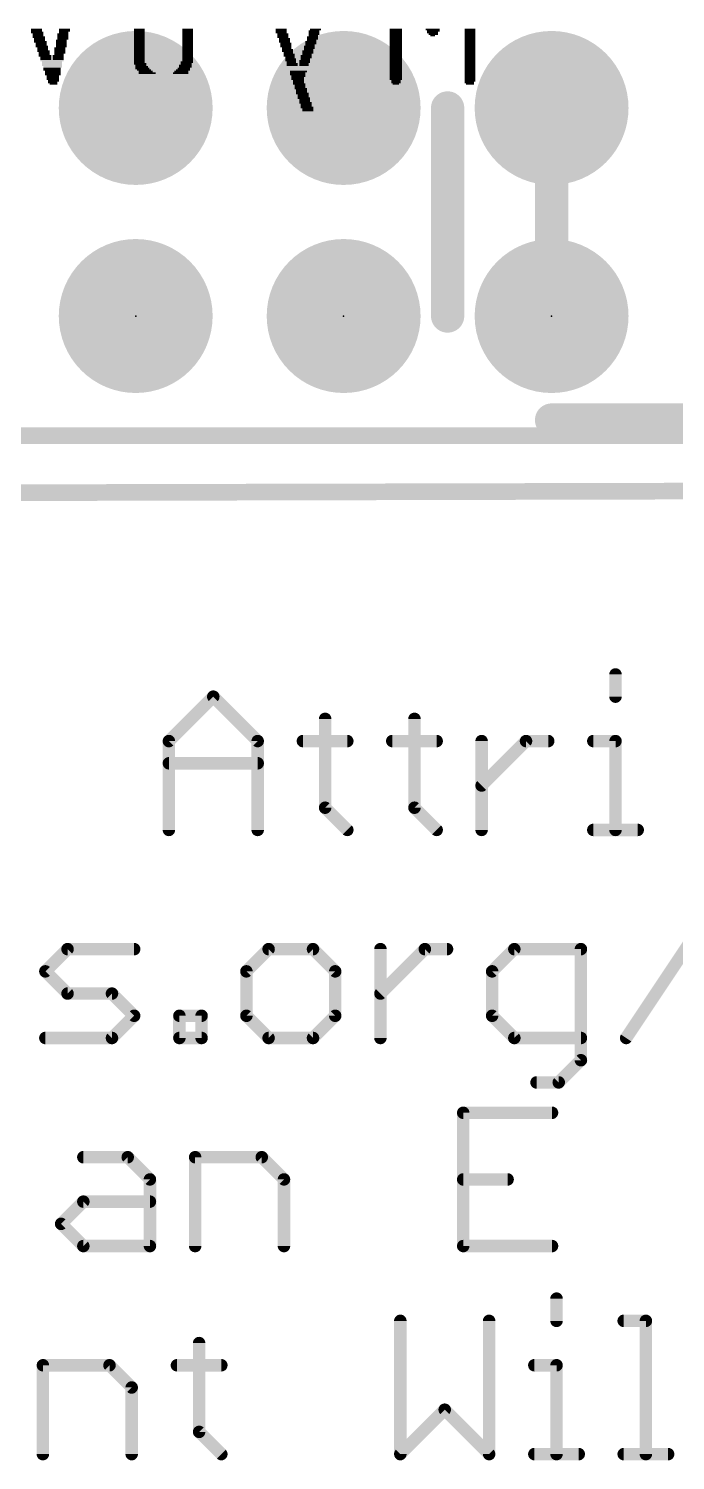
# Model space of a CAD drawing. Extents: x -53 to 60, y -23 to 11.
# Drawn here: x 1.23 to 9.13, y -22.86 to -5.38 of the extents above; entities that cross this region are included whole.
import ezdxf

# ---------------------------------------------------------------- set-up
doc = ezdxf.new("R2010")
doc.units = 0
for name, color, linetype in [('1', 12, 'CONTINUOUS'), ('16', 132, 'CONTINUOUS'), ('17', 110, 'CONTINUOUS'), ('20', 53, 'CONTINUOUS'), ('21', 53, 'CONTINUOUS'), ('22', 53, 'CONTINUOUS'), ('23', 53, 'CONTINUOUS'), ('51', 253, 'CONTINUOUS')]:
    doc.layers.add(name, color=color, linetype=linetype)

# ---------------------------------------------------------------- blocks, each defined once
blk = doc.blocks.new('RECT')
blk.add_solid([(-0.5, -0.5), (0.5, -0.5), (-0.5, 0.5), (0.5, 0.5)])
blk = doc.blocks.new('ROUNDP')
at = {"const_width": 0.5}
blk.add_lwpolyline([(0, -0.25, 1), (0, 0.25, 1), (0, -0.25)], format="xyb", dxfattribs=at)

msp = doc.modelspace()

# ---------------------------------------------------------------- linework, layer by layer
at = {"layer": '1'}
for points, const_width in [([(7.62, -6.35), (7.62, -8.89)], 0.4064), ([(-26.3525, -11.1125), (26.797, -10.9855)], 0.2032)]:
    msp.add_lwpolyline(points, dxfattribs=dict(at, const_width=const_width))
at = {"layer": '1', "const_width": 0.2032}
for points in [[(7.7216, -6.35, 1), (7.5184, -6.35)], [(7.5184, -8.89, 1), (7.7216, -8.89)]]:
    msp.add_lwpolyline(points, format="xyb", dxfattribs=at)
at = {"layer": '16', "const_width": 0.2032}
msp.add_lwpolyline([(-26.3525, -10.3505), (26.797, -10.3505)], dxfattribs=at)
at = {"layer": '20', "const_width": 0.2032}
msp.add_lwpolyline([(-18.2245, -10.3505), (18.2245, -10.3505)], dxfattribs=at)
at = {"layer": '21', "const_width": 0.4064}
for points in [[(6.35, -8.89), (6.35, -6.35)], [(12.7, -10.16), (7.62, -10.16)]]:
    msp.add_lwpolyline(points, dxfattribs=at)
at = {"layer": '21', "const_width": 0.2032}
for points in [[(6.4516, -6.35, 1), (6.2484, -6.35)], [(6.2484, -8.89, 1), (6.4516, -8.89)], [(7.62, -10.0584, 1), (7.62, -10.2616)]]:
    msp.add_lwpolyline(points, format="xyb", dxfattribs=at)
at = {"layer": '22', "const_width": 0.4064}
for points in [[(6.35, -6.35), (6.35, -8.89)], [(7.62, -10.16), (12.7, -10.16)]]:
    msp.add_lwpolyline(points, dxfattribs=at)
at = {"layer": '22', "const_width": 0.2032}
for points in [[(6.4516, -6.35, 1), (6.2484, -6.35)], [(6.2484, -8.89, 1), (6.4516, -8.89)], [(7.62, -10.0584, 1), (7.62, -10.2616)]]:
    msp.add_lwpolyline(points, format="xyb", dxfattribs=at)
at = {"layer": '23'}
for p in [(2.54, -8.89), (5.08, -8.89), (7.62, -8.89)]:
    msp.add_point(p, dxfattribs=at)
at = {"layer": '51', "const_width": 0.1524}
for points in [[(8.4007, -13.2656), (8.4007, -13.5368)], [(2.9452, -14.0791), (3.4876, -13.5368)], [(3.4876, -13.5368), (4.0299, -14.0791)], [(4.8536, -13.808), (4.8536, -14.8926)], [(5.945, -13.808), (5.945, -14.8926)], [(2.9452, -15.1638), (2.9452, -14.0791)], [(4.0299, -14.0791), (4.0299, -15.1638)], [(4.5824, -14.0791), (5.1247, -14.0791)], [(5.6738, -14.0791), (6.2162, -14.0791)], [(6.7653, -15.1638), (6.7653, -14.0791)], [(6.7653, -14.6215), (7.3076, -14.0791)], [(7.3076, -14.0791), (7.5788, -14.0791)], [(8.1296, -14.0791), (8.4007, -14.0791)], [(8.4007, -14.0791), (8.4007, -15.1638)], [(2.9452, -14.3503), (4.0299, -14.3503)], [(4.8536, -14.8926), (5.1247, -15.1638)], [(5.945, -14.8926), (6.2162, -15.1638)], [(8.1296, -15.1638), (8.6719, -15.1638)], [(8.5308, -17.7038), (9.6155, -16.0768)], [(1.4365, -16.8903), (1.7076, -16.6191)], [(1.7076, -16.6191), (2.5211, -16.6191)], [(4.1634, -16.6191), (3.8922, -16.8903)], [(4.7057, -16.6191), (4.1634, -16.6191)], [(4.9769, -16.8903), (4.7057, -16.6191)], [(5.5294, -17.7038), (5.5294, -16.6191)], [(5.5294, -17.1615), (6.0717, -16.6191)], [(6.0717, -16.6191), (6.3429, -16.6191)], [(7.1648, -16.6191), (6.8937, -16.8903)], [(7.9783, -16.6191), (7.1648, -16.6191)], [(7.9783, -17.975), (7.9783, -16.6191)], [(1.7076, -17.1615), (1.4365, -16.8903)], [(3.8922, -16.8903), (3.8922, -17.4326)], [(4.9769, -17.4326), (4.9769, -16.8903)], [(6.8937, -16.8903), (6.8937, -17.4326)], [(2.25, -17.1615), (1.7076, -17.1615)], [(2.5211, -17.4326), (2.25, -17.1615)], [(2.25, -17.7038), (2.5211, -17.4326)], [(3.0736, -17.7038), (3.0736, -17.4326)], [(3.0736, -17.4326), (3.3448, -17.4326)], [(3.3448, -17.4326), (3.3448, -17.7038)], [(3.8922, -17.4326), (4.1634, -17.7038)], [(4.7057, -17.7038), (4.9769, -17.4326)], [(6.8937, -17.4326), (7.1648, -17.7038)], [(1.4365, -17.7038), (2.25, -17.7038)], [(3.3448, -17.7038), (3.0736, -17.7038)], [(4.1634, -17.7038), (4.7057, -17.7038)], [(7.1648, -17.7038), (7.9783, -17.7038)], [(7.7072, -18.2461), (7.9783, -17.975)], [(7.436, -18.2461), (7.7072, -18.2461)], [(7.6252, -18.6168), (6.5406, -18.6168)], [(6.5406, -18.6168), (6.5406, -20.2438)], [(1.9003, -19.1591), (2.4426, -19.1591)], [(2.4426, -19.1591), (2.7138, -19.4303)], [(3.2662, -20.2438), (3.2662, -19.1591)], [(3.2662, -19.1591), (4.0797, -19.1591)], [(4.0797, -19.1591), (4.3509, -19.4303)], [(2.7138, -19.4303), (2.7138, -20.2438)], [(4.3509, -19.4303), (4.3509, -20.2438)], [(6.5406, -19.4303), (7.0829, -19.4303)], [(1.6291, -19.9726), (1.9003, -19.7015)], [(1.9003, -19.7015), (2.7138, -19.7015)], [(1.9003, -20.2438), (1.6291, -19.9726)], [(2.7138, -20.2438), (1.9003, -20.2438)], [(6.5406, -20.2438), (7.6252, -20.2438)], [(7.6805, -20.8856), (7.6805, -21.1568)], [(5.7721, -21.1568), (5.7721, -22.7838)], [(6.8568, -22.7838), (6.8568, -21.1568)], [(8.5007, -21.1568), (8.7719, -21.1568)], [(8.7719, -21.1568), (8.7719, -22.7838)], [(3.3147, -21.428), (3.3147, -22.5126)], [(1.4064, -22.7838), (1.4064, -21.6991)], [(1.4064, -21.6991), (2.2199, -21.6991)], [(2.2199, -21.6991), (2.491, -21.9703)], [(3.0435, -21.6991), (3.5859, -21.6991)], [(7.4093, -21.6991), (7.6805, -21.6991)], [(7.6805, -21.6991), (7.6805, -22.7838)], [(2.491, -21.9703), (2.491, -22.7838)], [(5.7721, -22.7838), (6.3145, -22.2415)], [(6.3145, -22.2415), (6.8568, -22.7838)], [(3.3147, -22.5126), (3.5859, -22.7838)], [(7.4093, -22.7838), (7.9516, -22.7838)], [(8.5007, -22.7838), (9.0431, -22.7838)]]:
    msp.add_lwpolyline(points, dxfattribs=at)
at = {"layer": '51', "const_width": 0.0762}
for points in [[(8.4388, -13.2656, 1), (8.3626, -13.2656)], [(3.5145, -13.5099, 1), (3.4606, -13.5638)], [(3.5145, -13.5638, 1), (3.4606, -13.5099)], [(8.3626, -13.5368, 1), (8.4388, -13.5368)], [(4.8917, -13.808, 1), (4.8155, -13.808)], [(5.9831, -13.808, 1), (5.9069, -13.808)], [(2.9833, -14.0791, 1), (2.9071, -14.0791)], [(2.9183, -14.0522, 1), (2.9722, -14.1061)], [(4.068, -14.0791, 1), (3.9918, -14.0791)], [(4.0029, -14.1061, 1), (4.0568, -14.0522)], [(4.5824, -14.041, 1), (4.5824, -14.1172)], [(5.1247, -14.1172, 1), (5.1247, -14.041)], [(5.6738, -14.041, 1), (5.6738, -14.1172)], [(6.2162, -14.1172, 1), (6.2162, -14.041)], [(6.8034, -14.0791, 1), (6.7272, -14.0791)], [(7.3076, -14.041, 1), (7.3076, -14.1172)], [(7.3345, -14.1061, 1), (7.2806, -14.0522)], [(7.5788, -14.1172, 1), (7.5788, -14.041)], [(8.1296, -14.041, 1), (8.1296, -14.1172)], [(8.4388, -14.0791, 1), (8.3626, -14.0791)], [(8.4007, -14.1172, 1), (8.4007, -14.041)], [(2.9452, -14.3122, 1), (2.9452, -14.3884)], [(4.0299, -14.3884, 1), (4.0299, -14.3122)], [(6.7383, -14.5945, 1), (6.7922, -14.6484)], [(4.8805, -14.8657, 1), (4.8266, -14.9196)], [(4.8155, -14.8926, 1), (4.8917, -14.8926)], [(5.9719, -14.8657, 1), (5.918, -14.9196)], [(5.9069, -14.8926, 1), (5.9831, -14.8926)], [(2.9071, -15.1638, 1), (2.9833, -15.1638)], [(3.9918, -15.1638, 1), (4.068, -15.1638)], [(5.0978, -15.1907, 1), (5.1517, -15.1369)], [(6.1892, -15.1907, 1), (6.2431, -15.1369)], [(6.7272, -15.1638, 1), (6.8034, -15.1638)], [(8.1296, -15.1257, 1), (8.1296, -15.2019)], [(8.3626, -15.1638, 1), (8.4388, -15.1638)], [(8.6719, -15.2019, 1), (8.6719, -15.1257)], [(1.7076, -16.581, 1), (1.7076, -16.6572)], [(1.7346, -16.6461, 1), (1.6807, -16.5922)], [(2.5211, -16.6572, 1), (2.5211, -16.581)], [(4.1634, -16.581, 1), (4.1634, -16.6572)], [(4.1903, -16.6461, 1), (4.1364, -16.5922)], [(4.7327, -16.5922, 1), (4.6788, -16.6461)], [(4.7057, -16.6572, 1), (4.7057, -16.581)], [(5.5675, -16.6191, 1), (5.4913, -16.6191)], [(6.0717, -16.581, 1), (6.0717, -16.6572)], [(6.0986, -16.6461, 1), (6.0448, -16.5922)], [(6.3429, -16.6572, 1), (6.3429, -16.581)], [(7.1648, -16.581, 1), (7.1648, -16.6572)], [(7.1918, -16.6461, 1), (7.1379, -16.5922)], [(8.0164, -16.6191, 1), (7.9402, -16.6191)], [(7.9783, -16.6572, 1), (7.9783, -16.581)], [(1.4634, -16.8634, 1), (1.4095, -16.9172)], [(1.4095, -16.8634, 1), (1.4634, -16.9172)], [(3.9303, -16.8903, 1), (3.8541, -16.8903)], [(3.8653, -16.8634, 1), (3.9192, -16.9172)], [(5.015, -16.8903, 1), (4.9388, -16.8903)], [(4.9499, -16.9172, 1), (5.0038, -16.8634)], [(6.9318, -16.8903, 1), (6.8556, -16.8903)], [(6.8667, -16.8634, 1), (6.9206, -16.9172)], [(1.7076, -17.1234, 1), (1.7076, -17.1996)], [(1.6807, -17.1884, 1), (1.7346, -17.1345)], [(2.2769, -17.1345, 1), (2.223, -17.1884)], [(2.25, -17.1996, 1), (2.25, -17.1234)], [(5.5024, -17.1345, 1), (5.5563, -17.1884)], [(2.5481, -17.4596, 1), (2.4942, -17.4057)], [(2.4942, -17.4596, 1), (2.5481, -17.4057)], [(3.1117, -17.4326, 1), (3.0355, -17.4326)], [(3.0736, -17.3945, 1), (3.0736, -17.4707)], [(3.3829, -17.4326, 1), (3.3067, -17.4326)], [(3.3448, -17.4707, 1), (3.3448, -17.3945)], [(3.9192, -17.4057, 1), (3.8653, -17.4596)], [(3.8541, -17.4326, 1), (3.9303, -17.4326)], [(4.9388, -17.4326, 1), (5.015, -17.4326)], [(5.0038, -17.4596, 1), (4.9499, -17.4057)], [(6.9206, -17.4057, 1), (6.8667, -17.4596)], [(6.8556, -17.4326, 1), (6.9318, -17.4326)], [(1.4365, -17.6657, 1), (1.4365, -17.7419)], [(2.223, -17.6769, 1), (2.2769, -17.7307)], [(2.25, -17.7419, 1), (2.25, -17.6657)], [(3.0736, -17.6657, 1), (3.0736, -17.7419)], [(3.3448, -17.7419, 1), (3.3448, -17.6657)], [(4.1634, -17.6657, 1), (4.1634, -17.7419)], [(4.1364, -17.7307, 1), (4.1903, -17.6769)], [(4.6788, -17.6769, 1), (4.7326, -17.7307)], [(4.7057, -17.7419, 1), (4.7057, -17.6657)], [(7.1648, -17.6657, 1), (7.1648, -17.7419)], [(7.1379, -17.7307, 1), (7.1918, -17.6769)], [(7.9783, -17.7419, 1), (7.9783, -17.6657)], [(8.4991, -17.6827, 1), (8.5625, -17.7249)], [(3.0355, -17.7038, 1), (3.1117, -17.7038)], [(3.3067, -17.7038, 1), (3.3829, -17.7038)], [(5.4913, -17.7038, 1), (5.5675, -17.7038)], [(7.9402, -17.975, 1), (8.0164, -17.975)], [(8.0053, -18.0019, 1), (7.9514, -17.948)], [(7.436, -18.208, 1), (7.436, -18.2842)], [(7.7072, -18.2842, 1), (7.7072, -18.208)], [(7.6802, -18.2192, 1), (7.7341, -18.2731)], [(6.5406, -18.5787, 1), (6.5406, -18.6549)], [(6.5787, -18.6168, 1), (6.5025, -18.6168)], [(7.6252, -18.6549, 1), (7.6252, -18.5787)], [(1.9003, -19.121, 1), (1.9003, -19.1972)], [(2.4695, -19.1322, 1), (2.4156, -19.1861)], [(2.4426, -19.1972, 1), (2.4426, -19.121)], [(3.3043, -19.1591, 1), (3.2281, -19.1591)], [(3.2662, -19.121, 1), (3.2662, -19.1972)], [(4.1067, -19.1322, 1), (4.0528, -19.1861)], [(4.0797, -19.1972, 1), (4.0797, -19.121)], [(2.7519, -19.4303, 1), (2.6757, -19.4303)], [(2.6868, -19.4572, 1), (2.7407, -19.4034)], [(4.389, -19.4303, 1), (4.3128, -19.4303)], [(4.324, -19.4572, 1), (4.3778, -19.4034)], [(6.5406, -19.3922, 1), (6.5406, -19.4684)], [(7.0829, -19.4684, 1), (7.0829, -19.3922)], [(1.9003, -19.6634, 1), (1.9003, -19.7396)], [(1.9272, -19.7284, 1), (1.8733, -19.6745)], [(2.7138, -19.7396, 1), (2.7138, -19.6634)], [(1.656, -19.9457, 1), (1.6021, -19.9996)], [(1.6021, -19.9457, 1), (1.656, -19.9996)], [(1.9003, -20.2057, 1), (1.9003, -20.2819)], [(1.8733, -20.2707, 1), (1.9272, -20.2169)], [(2.6757, -20.2438, 1), (2.7519, -20.2438)], [(2.7138, -20.2819, 1), (2.7138, -20.2057)], [(3.2281, -20.2438, 1), (3.3043, -20.2438)], [(4.3128, -20.2438, 1), (4.389, -20.2438)], [(6.5406, -20.2057, 1), (6.5406, -20.2819)], [(6.5025, -20.2438, 1), (6.5787, -20.2438)], [(7.6252, -20.2819, 1), (7.6252, -20.2057)], [(7.7186, -20.8856, 1), (7.6424, -20.8856)], [(5.8102, -21.1568, 1), (5.734, -21.1568)], [(6.8949, -21.1568, 1), (6.8187, -21.1568)], [(7.6424, -21.1568, 1), (7.7186, -21.1568)], [(8.5007, -21.1187, 1), (8.5007, -21.1949)], [(8.81, -21.1568, 1), (8.7338, -21.1568)], [(8.7719, -21.1949, 1), (8.7719, -21.1187)], [(3.3528, -21.428, 1), (3.2766, -21.428)], [(1.4445, -21.6991, 1), (1.3683, -21.6991)], [(1.4064, -21.661, 1), (1.4064, -21.7372)], [(2.2468, -21.6722, 1), (2.1929, -21.7261)], [(2.2199, -21.7372, 1), (2.2199, -21.661)], [(3.0435, -21.661, 1), (3.0435, -21.7372)], [(3.5859, -21.7372, 1), (3.5859, -21.661)], [(7.4093, -21.661, 1), (7.4093, -21.7372)], [(7.7186, -21.6991, 1), (7.6424, -21.6991)], [(7.6805, -21.7372, 1), (7.6805, -21.661)], [(2.5291, -21.9703, 1), (2.4529, -21.9703)], [(2.4641, -21.9972, 1), (2.518, -21.9434)], [(6.3414, -22.2145, 1), (6.2875, -22.2684)], [(6.3414, -22.2684, 1), (6.2875, -22.2145)], [(3.3416, -22.4857, 1), (3.2878, -22.5396)], [(3.2766, -22.5126, 1), (3.3528, -22.5126)], [(3.5589, -22.8107, 1), (3.6128, -22.7569)], [(5.7452, -22.7569, 1), (5.7991, -22.8107)], [(6.8299, -22.8107, 1), (6.8837, -22.7569)], [(7.4093, -22.7457, 1), (7.4093, -22.8219)], [(7.9516, -22.8219, 1), (7.9516, -22.7457)], [(8.5007, -22.7457, 1), (8.5007, -22.8219)], [(9.0431, -22.8219, 1), (9.0431, -22.7457)], [(1.3683, -22.7838, 1), (1.4445, -22.7838)], [(2.4529, -22.7838, 1), (2.5291, -22.7838)], [(5.734, -22.7838, 1), (5.8102, -22.7838)], [(6.8187, -22.7838, 1), (6.8949, -22.7838)], [(7.6424, -22.7838, 1), (7.7186, -22.7838)], [(8.7338, -22.7838, 1), (8.81, -22.7838)]]:
    msp.add_lwpolyline(points, format="xyb", dxfattribs=at)

# ---------------------------------------------------------------- block references
at = {"layer": '17', "xscale": 1.8796, "yscale": 1.8796, "rotation": 180}
for p in [(2.54, -6.35), (2.54, -6.35), (5.08, -6.35), (5.08, -6.35), (7.62, -6.35), (7.62, -6.35), (2.54, -8.89), (2.54, -8.89), (5.08, -8.89), (5.08, -8.89), (7.62, -8.89), (7.62, -8.89)]:
    msp.add_blockref('ROUNDP', p, dxfattribs=at)
at = {"layer": '22', "yscale": 0.0191, "rotation": 180}
for p, xscale in [((1.3272, -5.3912), 0.1333), ((1.3272, -5.4102), 0.1333), ((1.6701, -5.3912), 0.1333), ((1.6701, -5.4102), 0.1333), ((2.5844, -5.3912), 0.1333), ((2.5844, -5.4102), 0.1333), ((3.175, -5.3912), 0.1333), ((3.175, -5.4102), 0.1333), ((4.318, -5.3912), 0.1333), ((4.318, -5.4102), 0.1333), ((4.718, -5.4102), 0.1333), ((4.7371, -5.3912), 0.1333), ((5.7182, -5.3912), 0.1524), ((5.7182, -5.4102), 0.1524), ((6.1659, -5.3912), 0.1715), ((6.1754, -5.4102), 0.1524), ((6.6231, -5.3912), 0.1333), ((6.6231, -5.4102), 0.1333), ((1.3367, -5.4293), 0.1524), ((1.3462, -5.4483), 0.1333), ((1.3462, -5.4674), 0.1333), ((1.3557, -5.4864), 0.1524), ((1.3653, -5.5055), 0.1333), ((1.3653, -5.5245), 0.1333), ((1.3748, -5.5436), 0.1524), ((1.3843, -5.5626), 0.1333), ((1.3843, -5.5817), 0.1333), ((1.3938, -5.6007), 0.1524), ((1.632, -5.5245), 0.1333), ((1.632, -5.5436), 0.1333), ((1.632, -5.5626), 0.1333), ((1.632, -5.5817), 0.1333), ((1.632, -5.6007), 0.1333), ((1.651, -5.4483), 0.1333), ((1.651, -5.4674), 0.1333), ((1.651, -5.4864), 0.1333), ((1.651, -5.5055), 0.1333), ((1.6605, -5.4293), 0.1143), ((2.5844, -5.4293), 0.1333), ((2.5844, -5.4483), 0.1333), ((2.5844, -5.4674), 0.1333), ((2.5844, -5.4864), 0.1333), ((2.5844, -5.5055), 0.1333), ((2.5844, -5.5245), 0.1333), ((2.5844, -5.5436), 0.1333), ((2.5844, -5.5626), 0.1333), ((2.5844, -5.5817), 0.1333), ((2.5844, -5.6007), 0.1333), ((3.175, -5.4293), 0.1333), ((3.175, -5.4483), 0.1333), ((3.175, -5.4674), 0.1333), ((3.175, -5.4864), 0.1333), ((3.175, -5.5055), 0.1333), ((3.175, -5.5245), 0.1333), ((3.175, -5.5436), 0.1333), ((3.175, -5.5626), 0.1333), ((3.175, -5.5817), 0.1333), ((3.175, -5.6007), 0.1333), ((4.318, -5.4293), 0.1333), ((4.3371, -5.4483), 0.1333), ((4.3371, -5.4674), 0.1333), ((4.3371, -5.4864), 0.1333), ((4.3561, -5.5055), 0.1333), ((4.3561, -5.5245), 0.1333), ((4.3561, -5.5436), 0.1333), ((4.3752, -5.5626), 0.1333), ((4.3752, -5.5817), 0.1333), ((4.3752, -5.6007), 0.1333), ((4.6609, -5.6007), 0.1333), ((4.6799, -5.5436), 0.1333), ((4.6799, -5.5626), 0.1333), ((4.6704, -5.5817), 0.1143), ((4.699, -5.4864), 0.1333), ((4.699, -5.5055), 0.1333), ((4.6895, -5.5245), 0.1143), ((4.718, -5.4293), 0.1333), ((4.718, -5.4483), 0.1333), ((4.7085, -5.4674), 0.1143), ((5.7182, -5.4293), 0.1524), ((5.7182, -5.4483), 0.1524), ((5.7182, -5.4674), 0.1524), ((5.7182, -5.4864), 0.1524), ((5.7182, -5.5055), 0.1524), ((5.7182, -5.5245), 0.1524), ((5.7182, -5.5436), 0.1524), ((5.7182, -5.5626), 0.1524), ((5.7182, -5.5817), 0.1524), ((5.7182, -5.6007), 0.1524), ((6.1659, -5.4293), 0.1333), ((6.1754, -5.4483), 0.1143), ((6.1659, -5.4674), 0.0571), ((6.6231, -5.4293), 0.1333), ((6.6231, -5.4483), 0.1333), ((6.6231, -5.4674), 0.1333), ((6.6231, -5.4864), 0.1333), ((6.6231, -5.5055), 0.1333), ((6.6231, -5.5245), 0.1333), ((6.6231, -5.5436), 0.1333), ((6.6231, -5.5626), 0.1333), ((6.6231, -5.5817), 0.1333), ((6.6231, -5.6007), 0.1333), ((1.4034, -5.6198), 0.1333), ((1.4034, -5.6388), 0.1333), ((1.4129, -5.6579), 0.1524), ((1.4319, -5.715), 0.1524), ((1.4224, -5.6769), 0.1333), ((1.4224, -5.6959), 0.1333), ((1.4415, -5.734), 0.1333), ((1.4415, -5.7531), 0.1333), ((1.5177, -5.7721), 0.2858), ((1.5938, -5.715), 0.1333), ((1.5938, -5.734), 0.1333), ((1.5938, -5.7531), 0.1333), ((1.6129, -5.6198), 0.1333), ((1.6129, -5.6388), 0.1333), ((1.6129, -5.6579), 0.1333), ((1.6129, -5.6769), 0.1333), ((1.6034, -5.6959), 0.1143), ((2.5844, -5.6198), 0.1333), ((2.5844, -5.6388), 0.1333), ((2.5844, -5.6579), 0.1333), ((2.5844, -5.6769), 0.1333), ((2.5844, -5.6959), 0.1333), ((2.5844, -5.715), 0.1333), ((2.5844, -5.734), 0.1333), ((2.5844, -5.7531), 0.1333), ((2.5844, -5.7721), 0.1333), ((3.175, -5.6198), 0.1333), ((3.175, -5.6388), 0.1333), ((3.175, -5.6579), 0.1333), ((3.175, -5.6769), 0.1333), ((3.175, -5.6959), 0.1333), ((3.175, -5.715), 0.1333), ((3.175, -5.734), 0.1333), ((3.175, -5.7531), 0.1333), ((3.175, -5.7721), 0.1333), ((4.3847, -5.6198), 0.1143), ((4.3942, -5.6388), 0.1333), ((4.3942, -5.6579), 0.1333), ((4.4037, -5.6769), 0.1143), ((4.4133, -5.6959), 0.1333), ((4.4133, -5.715), 0.1333), ((4.4228, -5.734), 0.1143), ((4.4323, -5.7531), 0.1333), ((4.4323, -5.7721), 0.1333), ((4.6037, -5.7721), 0.1333), ((4.6228, -5.715), 0.1333), ((4.6228, -5.734), 0.1333), ((4.6133, -5.7531), 0.1143), ((4.6418, -5.6579), 0.1333), ((4.6418, -5.6769), 0.1333), ((4.6323, -5.6959), 0.1143), ((4.6609, -5.6198), 0.1333), ((4.6514, -5.6388), 0.1143), ((5.7182, -5.6198), 0.1524), ((5.7182, -5.6388), 0.1524), ((5.7182, -5.6579), 0.1524), ((5.7182, -5.6769), 0.1524), ((5.7182, -5.6959), 0.1524), ((5.7182, -5.715), 0.1524), ((5.7182, -5.734), 0.1524), ((5.7182, -5.7531), 0.1524), ((5.7182, -5.7721), 0.1524), ((6.6231, -5.6198), 0.1333), ((6.6231, -5.6388), 0.1333), ((6.6231, -5.6579), 0.1333), ((6.6231, -5.6769), 0.1333), ((6.6231, -5.6959), 0.1333), ((6.6231, -5.715), 0.1333), ((6.6231, -5.734), 0.1333), ((6.6231, -5.7531), 0.1333), ((6.6231, -5.7721), 0.1333), ((1.5177, -5.7912), 0.2477), ((1.5177, -5.8102), 0.2477), ((1.5177, -5.8293), 0.2477), ((1.5272, -5.8483), 0.2286), ((1.5177, -5.8674), 0.2096), ((1.5177, -5.8864), 0.2096), ((1.5272, -5.9055), 0.1905), ((1.5272, -5.9245), 0.1905), ((1.5272, -5.9436), 0.1905), ((2.5844, -5.7912), 0.1333), ((2.594, -5.8102), 0.1524), ((2.6035, -5.8293), 0.1333), ((2.613, -5.8483), 0.1524), ((2.6225, -5.8674), 0.1715), ((2.6416, -5.8864), 0.1715), ((2.6606, -5.9055), 0.1715), ((2.6797, -5.9245), 0.2096), ((2.8797, -5.9436), 0.5715), ((3.0893, -5.9245), 0.1905), ((3.0988, -5.9055), 0.1715), ((3.1179, -5.8864), 0.1715), ((3.1274, -5.8674), 0.1524), ((3.1464, -5.8293), 0.1524), ((3.1464, -5.8483), 0.1524), ((3.1655, -5.7912), 0.1524), ((3.156, -5.8102), 0.1333), ((4.4418, -5.7912), 0.1143), ((4.4514, -5.8102), 0.1333), ((4.4514, -5.8293), 0.1333), ((4.5276, -5.8483), 0.2477), ((4.518, -5.8674), 0.2286), ((4.518, -5.8864), 0.2286), ((4.518, -5.9245), 0.1905), ((4.518, -5.9436), 0.1905), ((4.5276, -5.9055), 0.2096), ((4.6037, -5.7912), 0.1333), ((4.5942, -5.8102), 0.1143), ((4.5942, -5.8293), 0.1143), ((5.7182, -5.7912), 0.1524), ((5.7182, -5.8102), 0.1524), ((5.7182, -5.8293), 0.1524), ((5.7182, -5.8483), 0.1524), ((5.7182, -5.8674), 0.1524), ((5.7182, -5.8864), 0.1524), ((5.7182, -5.9055), 0.1524), ((5.7182, -5.9245), 0.1524), ((5.7182, -5.9436), 0.1524), ((6.6231, -5.7912), 0.1333), ((6.6231, -5.8102), 0.1333), ((6.6231, -5.8293), 0.1333), ((6.6231, -5.8483), 0.1333), ((6.6231, -5.8674), 0.1333), ((6.6231, -5.8864), 0.1333), ((6.6231, -5.9055), 0.1333), ((6.6231, -5.9245), 0.1333), ((6.6231, -5.9436), 0.1333), ((1.5272, -5.9627), 0.1524), ((1.5272, -5.9817), 0.1524), ((1.5272, -6.0008), 0.1524), ((1.5367, -6.0198), 0.1333), ((1.5272, -6.0389), 0.1143), ((1.5367, -6.0579), 0.0953), ((2.8797, -5.9627), 0.5334), ((2.8797, -5.9817), 0.4953), ((2.8702, -6.0008), 0.4382), ((2.8797, -6.0198), 0.381), ((2.8797, -6.0389), 0.3048), ((2.8797, -6.0579), 0.2286), ((4.5276, -5.9627), 0.1715), ((4.518, -5.9817), 0.1524), ((4.518, -6.0008), 0.1524), ((4.5276, -6.0198), 0.1333), ((4.5276, -6.0389), 0.1333), ((4.5371, -6.0579), 0.1524), ((4.5466, -6.077), 0.1333), ((4.5466, -6.096), 0.1333), ((4.5561, -6.1151), 0.1524), ((5.7182, -5.9627), 0.1524), ((5.7182, -5.9817), 0.1524), ((5.7182, -6.0008), 0.1524), ((5.7182, -6.0198), 0.1143), ((5.7182, -6.0389), 0.1143), ((5.7182, -6.0579), 0.0762), ((6.6231, -5.9627), 0.1333), ((6.6231, -5.9817), 0.1333), ((6.6231, -6.0008), 0.1333), ((6.6231, -6.0198), 0.1333), ((6.6135, -6.0389), 0.1143), ((6.6231, -6.0579), 0.0953), ((4.5657, -6.1341), 0.1333), ((4.5657, -6.1532), 0.1333), ((4.5752, -6.1722), 0.1524), ((4.5847, -6.1913), 0.1333), ((4.5847, -6.2103), 0.1333), ((4.5942, -6.2294), 0.1524), ((4.6037, -6.2484), 0.1333), ((4.6037, -6.2675), 0.1333), ((4.6133, -6.2865), 0.1524), ((4.6228, -6.3056), 0.1333), ((4.6228, -6.3246), 0.1333), ((4.6323, -6.3437), 0.1524), ((4.6418, -6.3627), 0.1333), ((4.6418, -6.3818), 0.1333), ((4.7085, -6.4008), 0.2667), ((4.7371, -6.4199), 0.2858), ((4.7371, -6.4389), 0.2858), ((4.7466, -6.458), 0.3048), ((4.7466, -6.477), 0.2667), ((4.7466, -6.4961), 0.2667), ((4.7466, -6.5151), 0.2286)]:
    msp.add_blockref('RECT', p, dxfattribs=dict(at, xscale=xscale))
at = {"layer": '51', "xscale": 0.508, "yscale": 0.508, "rotation": 90}
for p in [(2.54, -6.35), (5.08, -6.35), (7.62, -6.35), (2.54, -8.89), (5.08, -8.89), (7.62, -8.89)]:
    msp.add_blockref('RECT', p, dxfattribs=at)

doc.saveas('drawing.dxf')
